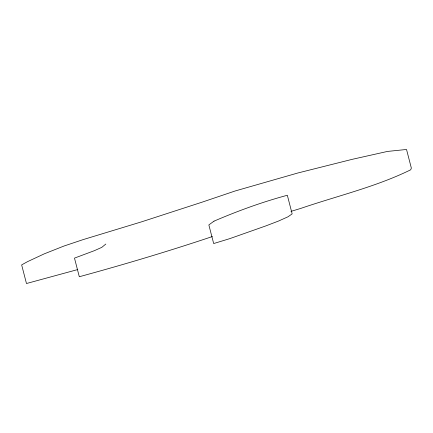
<?xml version="1.0" encoding="UTF-8"?>
<svg xmlns="http://www.w3.org/2000/svg" width="433" height="433" viewBox="0 0 433 433"><rect width="100%" height="100%" fill="white"/><g stroke="black" fill="none" stroke-linecap="round" stroke-linejoin="round"><path stroke-width="0.65" d="M105.825 244.05L101.766 247.384L94.205 250.739L74.487 258.111L79.304 276.736C124.011 264.531 168.437 251.292 212.376 236.548M290.96 211.38L300.632 208.457C337.329 195.868 375.741 186.942 410.711 169.796L411.35 168.101L406.527 149.477L387.492 151.426L352.235 159.328L297.834 172.994L235.054 191.007L202.114 202.162L141.364 221.902L83.217 239.584L63.96 246.041L44.231 253.862L27.523 261.656L21.65 264.899L26.473 283.523L77.778 269.548M213.999 221.155L208.852 224.927L213.675 243.552L229.652 238.68L265.797 225.923L278.489 221.063L288.021 216.781L292.151 213.88L287.333 195.256C262.279 202.011 237.831 210.914 213.999 221.155"/></g></svg>
